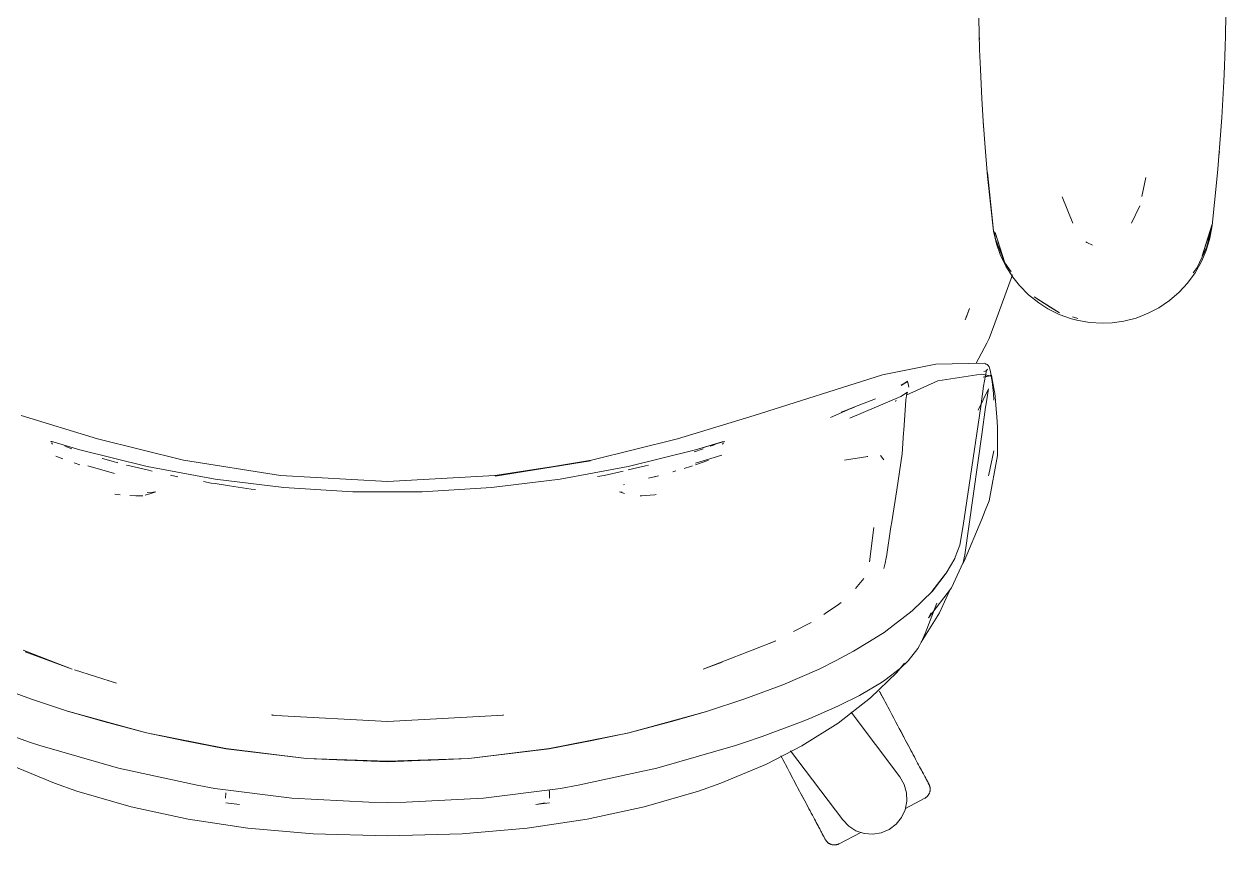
# Model space of a CAD drawing. Header units: millimetres. Extents: x 155927 to 326028, y -36033 to 97293.
# Drawn here: x 169857.3 to 170328, y 22986.7 to 23308.2 of the extents above; entities that cross this region are included whole.
import ezdxf

# ---------------------------------------------------------------- set-up
doc = ezdxf.new("R2010")
doc.units = ezdxf.units.MM
doc.header["$MEASUREMENT"] = 0
doc.layers.add('G-IMPT', color=8, linetype='CONTINUOUS', lineweight=9)
doc.layers.add('I-FURN', color=8, linetype='CONTINUOUS', lineweight=9)

msp = doc.modelspace()

# ---------------------------------------------------------------- linework, layer by layer
at = {"layer": 'G-IMPT'}
for p, q in [((170231.28, 23310.55), (170231.57, 23298.24)), ((170328.05, 23311.91), (170327.88, 23303.49)), ((170231.41, 23303.77), (170231.41, 23305.85)), ((170231.49, 23302.11), (170231.41, 23303.77)), ((170327.49, 23291.73), (170327.88, 23303.49)), ((170327.63, 23296.62), (170327.73, 23298.42)), ((170327.74, 23298.55), (170327.76, 23300.05)), ((170231.87, 23290.36), (170231.57, 23298.24)), ((170231.87, 23290.36), (170232.41, 23279.05)), ((170327.49, 23291.73), (170327.24, 23285.71)), ((170326.43, 23271.57), (170327.24, 23285.71)), ((170232.97, 23270.18), (170232.41, 23279.05)), ((170232.97, 23270.18), (170233.7, 23259.9)), ((170326.1, 23266.48), (170326.43, 23271.57)), ((170233.1, 23268.14), (170233.01, 23270.04)), ((170233.1, 23268.14), (170233.24, 23266.72)), ((170326.1, 23266.48), (170324.85, 23251.42)), ((170234.68, 23248.5), (170233.7, 23259.9)), ((170325.45, 23258.3), (170325.28, 23256.62)), ((170324.85, 23251.42), (170324.51, 23247.29)), ((170237.03, 23227.06), (170234.58, 23250.02)), ((170234.58, 23250.02), (170236.7, 23229.88)), ((170237.03, 23227.06), (170234.68, 23248.5)), ((170296.63, 23248.08), (170295.06, 23240.65)), ((170324.51, 23247.29), (170322.6, 23229.37)), ((170263.93, 23240.58), (170268.08, 23230.16)), ((170291.03, 23230.25), (170294.3, 23237.03)), ((170294.22, 23236.75), (170294.3, 23237.03)), ((170237.03, 23227.06), (170236.7, 23229.88)), ((170322.6, 23229.88), (170318.77, 23217.42)), ((170320.56, 23220.91), (170322.47, 23229.31)), ((170322.6, 23229.88), (170321.69, 23226.56)), ((170322.6, 23229.37), (170321.71, 23224.32)), ((170237.03, 23227.06), (170238.19, 23222.1)), ((170237.25, 23226.99), (170237.83, 23223.93)), ((170241.43, 23214.71), (170237.62, 23226.56)), ((170240.53, 23217.42), (170237.62, 23226.56)), ((170237.83, 23223.93), (170241.43, 23214.71)), ((170318.77, 23217.42), (170321.69, 23226.56)), ((170320.24, 23219.46), (170321.71, 23224.32)), ((170239.64, 23217.97), (170238.19, 23222.1)), ((170273.6, 23222.63), (170273.15, 23222.93)), ((170275.82, 23221.62), (170273.6, 23222.63)), ((170273.6, 23222.63), (170273.66, 23222.6)), ((170320.56, 23220.91), (170316.82, 23212.85)), ((170318.43, 23215.22), (170320.24, 23219.46)), ((170241.83, 23213.39), (170239.64, 23217.97)), ((170241.43, 23214.71), (170240.53, 23217.42)), ((170241.43, 23214.71), (170243.86, 23211.13)), ((170318.43, 23215.22), (170315.92, 23210.78)), ((170244.44, 23209.96), (170237.49, 23191.02)), ((170241.83, 23213.39), (170244.56, 23209.06)), ((170247.18, 23205.76), (170244.56, 23209.06)), ((170312.92, 23206.7), (170315.92, 23210.78)), ((170315.23, 23210.74), (170316.82, 23212.85)), ((170250.73, 23202.15), (170247.18, 23205.76)), ((170312.92, 23206.7), (170309.76, 23203.26)), ((170250.73, 23202.15), (170254.7, 23198.96)), ((170262.86, 23195.1), (170252.91, 23201.42)), ((170259.18, 23197.26), (170252.91, 23201.42)), ((170301.75, 23197.11), (170305.92, 23199.94)), ((170305.92, 23199.94), (170309.76, 23203.26)), ((170225.9, 23192.32), (170227.53, 23196.79)), ((170227.53, 23196.79), (170226.16, 23192.91)), ((170258.25, 23196.69), (170254.7, 23198.96)), ((170262.76, 23194.45), (170258.25, 23196.69)), ((170262.86, 23195.1), (170259.18, 23197.26)), ((170297.59, 23194.92), (170292.88, 23193.08)), ((170301.75, 23197.11), (170297.59, 23194.92)), ((170225.9, 23192.32), (170226.16, 23192.91)), ((170237.49, 23191.02), (170235.3, 23185.05)), ((170262.76, 23194.45), (170267.53, 23192.74)), ((170269.66, 23192.18), (170267.53, 23192.74)), ((170267.97, 23193.54), (170270, 23192.92)), ((170274.61, 23191.3), (170269.66, 23192.18)), ((170279.65, 23191), (170274.61, 23191.3)), ((170279.65, 23191), (170283.5, 23191.17)), ((170288.01, 23191.82), (170283.5, 23191.17)), ((170288.01, 23191.82), (170292.88, 23193.08)), ((170230.24, 23175.38), (170234.38, 23183.29)), ((170234.38, 23183.29), (170235.3, 23185.05)), ((170214.44, 23175.06), (170193.49, 23170.87)), ((170214.44, 23175.06), (170233.43, 23175.45)), ((170234.24, 23172.6), (170233.13, 23166.33)), ((170233.2, 23172.18), (170233.7, 23172.26)), ((170233.43, 23175.45), (170234.46, 23174.84)), ((170234.24, 23172.58), (170233.7, 23172.26)), ((170233.84, 23174.97), (170234.46, 23174.84)), ((170233.84, 23174.97), (170234.39, 23174.86)), ((170234.07, 23171.98), (170234.63, 23173.08)), ((170234.07, 23171.98), (170234.24, 23172.6)), ((170234.24, 23172.58), (170234.63, 23173.08)), ((170234.46, 23174.84), (170234.39, 23174.86)), ((170234.96, 23174.47), (170234.46, 23174.84)), ((170235.28, 23173.93), (170234.96, 23174.47)), ((170235.28, 23173.93), (170235.83, 23172.07)), ((170236.36, 23168.79), (170235.83, 23172.07)), ((170143.24, 23154.88), (170193.49, 23170.87)), ((170203.31, 23168.29), (170200.85, 23166.7)), ((170200.85, 23166.7), (170203.33, 23168.23)), ((170203.33, 23168.23), (170200.86, 23166.74)), ((170215.14, 23168.43), (170202.79, 23162.82)), ((170203.31, 23168.29), (170203.33, 23168.23)), ((170203.61, 23167.36), (170203.33, 23168.23)), ((170203.78, 23166), (170203.61, 23167.36)), ((170215.14, 23168.43), (170232.19, 23171.15)), ((170235.77, 23170.46), (170232.19, 23171.15)), ((170232.9, 23169.97), (170236.18, 23170.7)), ((170232.9, 23169.97), (170235.77, 23170.46)), ((170236.62, 23168.38), (170236.18, 23170.7)), ((170236.36, 23168.79), (170236.44, 23168.17)), ((170236.44, 23168.17), (170236.96, 23163.49)), ((170237.43, 23164.13), (170236.62, 23168.38)), ((170200.64, 23162.33), (170180.66, 23153.89)), ((170203.31, 23164.09), (170200.64, 23162.33)), ((170202.72, 23160.97), (170203.02, 23163.36)), ((170203.02, 23163.37), (170203.31, 23164.09)), ((170203.02, 23163.37), (170203.02, 23163.36)), ((170235.04, 23165.36), (170231.05, 23156.96)), ((170233.13, 23166.33), (170232.02, 23158.48)), ((170234.06, 23159.48), (170234.9, 23164.5)), ((170235.04, 23165.36), (170234.9, 23164.5)), ((170236.96, 23163.49), (170237.17, 23160.9)), ((170237.47, 23163.66), (170237.43, 23164.13)), ((170237.47, 23163.66), (170238.28, 23154.33)), ((170179.92, 23157.17), (170173.21, 23154.12)), ((170182.51, 23158.2), (170177.39, 23156.17)), ((170177.4, 23156.17), (170182.51, 23158.2)), ((170182.3, 23158.19), (170177.4, 23156.17)), ((170182.3, 23158.19), (170190.77, 23161.44)), ((170198.92, 23160.88), (170198.65, 23160.44)), ((170202.42, 23157.02), (170202.72, 23160.89)), ((170202.72, 23160.97), (170202.72, 23160.89)), ((170232.02, 23158.48), (170227.47, 23127.61)), ((170232.41, 23147.52), (170233.85, 23158.18)), ((170234.06, 23159.48), (170233.85, 23158.18)), ((169856.12, 23154.88), (169886.1, 23145.7)), ((170113.27, 23145.7), (170143.24, 23154.88)), ((170201.86, 23149.16), (170202.42, 23157.02)), ((170238.28, 23154.33), (170238.62, 23150.38)), ((170201.17, 23139.93), (170201.79, 23148.17)), ((170201.79, 23148.17), (170201.86, 23149.16)), ((170238.62, 23146.21), (170238.62, 23150.38)), ((169867.69, 23144.65), (169867.93, 23144.74)), ((169867.93, 23144.74), (169868.15, 23144.68)), ((169868.46, 23143.65), (169868.08, 23144.26)), ((169868.15, 23144.68), (169868.45, 23144.61)), ((169868.46, 23143.65), (169868.32, 23143.86)), ((169868.45, 23144.61), (169868.72, 23144.54)), ((169879.15, 23141.47), (169868.72, 23144.54)), ((169919.78, 23137.38), (169886.1, 23145.7)), ((170113.27, 23145.7), (170079.59, 23137.38)), ((170120.22, 23141.47), (170131.44, 23144.74)), ((170120.22, 23141.47), (170131.04, 23144.58)), ((170120.22, 23141.47), (170130.75, 23144.53)), ((170126, 23142.85), (170126.97, 23143.19)), ((170126.97, 23143.19), (170128.04, 23143.59)), ((170130.75, 23144.53), (170131.04, 23144.58)), ((170130.9, 23143.65), (170131.29, 23144.26)), ((170130.9, 23143.65), (170131.05, 23143.86)), ((170131.44, 23144.74), (170131.68, 23144.6)), ((170232.41, 23147.52), (170225.73, 23100.3)), ((170238.59, 23139.24), (170238.62, 23146.21)), ((169871.39, 23138.34), (169869.74, 23138.95)), ((169871.39, 23138.34), (169872.41, 23137.97)), ((169873.95, 23142.63), (169873.29, 23142.87)), ((169873.95, 23142.63), (169876.05, 23141.88)), ((169905.46, 23134.92), (169879.15, 23141.47)), ((170093.9, 23134.92), (170120.22, 23141.47)), ((170120.22, 23140.84), (170119.76, 23140.69)), ((170120.21, 23136.27), (170130.64, 23139.31)), ((170120.22, 23140.84), (170122.44, 23141.57)), ((170123.25, 23141.86), (170122.44, 23141.57)), ((170187.83, 23138.84), (170178.67, 23137.44)), ((170187.83, 23138.84), (170187.48, 23138.79)), ((170192.78, 23139.19), (170194.06, 23137.55)), ((170199.13, 23125.78), (170201.16, 23139.85)), ((170201.17, 23139.93), (170201.16, 23139.85)), ((170237.18, 23141.1), (170235.14, 23131.8)), ((170238.59, 23139.24), (170235.36, 23121.54)), ((169879.16, 23135.63), (169876.94, 23136.35)), ((169882.25, 23135.18), (169892.71, 23132.25)), ((169888.57, 23137.89), (169887.89, 23138.09)), ((169892.57, 23136.77), (169888.57, 23137.89)), ((169892.57, 23136.77), (169893.71, 23136.45)), ((169893.71, 23136.45), (169893.89, 23136.41)), ((169898.73, 23135.15), (169897.43, 23135.49)), ((169898.73, 23135.15), (169905.48, 23133.6)), ((169905.46, 23134.92), (169932.13, 23129.99)), ((169907.46, 23133.15), (169905.48, 23133.6)), ((169919.78, 23137.38), (169957.7, 23131.39)), ((170041.67, 23131.39), (170079.21, 23137.12)), ((170079.59, 23137.38), (170041.84, 23131.13)), ((170041.84, 23131.13), (170079.21, 23137.12)), ((170093.9, 23134.92), (170067.23, 23129.99)), ((170093.89, 23133.6), (170100.64, 23135.15)), ((170100.64, 23135.15), (170101.92, 23135.49)), ((170118.3, 23134.99), (170115.8, 23134.2)), ((170119.08, 23135.23), (170118.3, 23134.99)), ((170122.52, 23136.38), (170120.21, 23135.61)), ((170122.52, 23136.38), (170123.24, 23136.64)), ((170125.4, 23137.4), (170123.24, 23136.64)), ((169917.5, 23130.94), (169914.69, 23131.48)), ((169927.61, 23129.02), (169930.51, 23128.46)), ((169932.13, 23129.99), (169959.05, 23126.69)), ((169957.7, 23131.39), (169999.68, 23129.03)), ((170041.67, 23131.39), (169999.68, 23129.03)), ((170067.23, 23129.99), (170040.31, 23126.69)), ((170081.86, 23130.97), (170084.49, 23131.44)), ((170084.49, 23131.44), (170091.91, 23133.15)), ((170105.72, 23131.3), (170101.86, 23130.3)), ((170105.72, 23131.3), (170104.19, 23130.91)), ((170112.51, 23133.21), (170111.39, 23132.88)), ((170235.14, 23131.8), (170234.99, 23131.22)), ((169906.92, 23124.35), (169904.77, 23123.74)), ((169907.82, 23124.82), (169905.52, 23124.78)), ((169905.54, 23124.78), (169905.52, 23124.78)), ((169908.87, 23125.03), (169906.92, 23124.35)), ((169907.82, 23124.82), (169908.87, 23125.03)), ((169932.14, 23128.22), (169930.51, 23128.46)), ((169937.76, 23127.37), (169932.14, 23128.22)), ((169937.76, 23127.37), (169946.29, 23126.07)), ((169946.29, 23126.07), (169947.95, 23125.89)), ((169986.12, 23125.04), (169959.05, 23126.69)), ((169986.12, 23125.04), (170013.24, 23125.04)), ((170013.24, 23125.04), (170040.31, 23126.69)), ((170090.5, 23125.03), (170092.45, 23124.35)), ((170090.5, 23125.03), (170091.54, 23124.82)), ((170092.1, 23127.7), (170092.51, 23127.84)), ((170199.13, 23125.78), (170197.01, 23112.42)), ((170227.47, 23127.61), (170225.07, 23111.84)), ((169894.96, 23123.89), (169892.87, 23124.11)), ((169903.82, 23123.49), (169898.76, 23123.58)), ((169898.76, 23123.58), (169901.03, 23123.5)), ((169903.82, 23123.49), (169901.03, 23123.5)), ((170098.59, 23123.5), (170099.29, 23123.5)), ((170100.66, 23123.6), (170099.29, 23123.5)), ((170100.66, 23123.6), (170104.37, 23123.88)), ((170104.37, 23123.88), (170104.85, 23123.91)), ((170235.36, 23121.54), (170233.76, 23117.68)), ((170232.37, 23114.32), (170233.76, 23117.68)), ((170190.16, 23111), (170188.38, 23097.65)), ((170196.84, 23111.3), (170195.03, 23099.58)), ((170196.84, 23111.3), (170196.93, 23111.91)), ((170197.01, 23112.42), (170196.93, 23111.91)), ((170223.77, 23104.17), (170225.07, 23111.84)), ((170225.57, 23097.87), (170232.37, 23114.32)), ((170223.77, 23104.17), (170222.02, 23099.38)), ((170188.38, 23097.65), (170188.52, 23098.12)), ((170194.08, 23094.96), (170194.54, 23097.13)), ((170194.54, 23097.13), (170194.96, 23099.11)), ((170195.03, 23099.58), (170194.96, 23099.11)), ((170218.52, 23093.12), (170221.81, 23098.96)), ((170221.81, 23098.96), (170222.02, 23099.38)), ((170223.52, 23093.94), (170225.09, 23097.31)), ((170224.8, 23096.7), (170225.57, 23097.87)), ((170225.73, 23100.3), (170225.09, 23097.31)), ((170212.79, 23085.95), (170218.19, 23092.9)), ((170218.52, 23093.12), (170213.1, 23086.16)), ((170218.19, 23092.9), (170215.6, 23089.52)), ((170223.52, 23093.94), (170220.48, 23087.42)), ((170182.88, 23087.15), (170186.21, 23091.06)), ((170211.54, 23075.72), (170220.48, 23087.42)), ((170212.79, 23085.95), (170215.6, 23089.52)), ((170205.2, 23078.42), (170213.1, 23086.16)), ((170219.81, 23086.24), (170215.83, 23077.61)), ((170171.11, 23077.38), (170170.53, 23076.99)), ((170176.24, 23080.88), (170171.11, 23077.38)), ((170176.24, 23080.88), (170177.35, 23081.63)), ((170205.2, 23078.42), (170194.76, 23070.4)), ((170215.83, 23077.61), (170208.71, 23066.16)), ((170214.77, 23081.37), (170210.26, 23069.47)), ((170211.54, 23075.72), (170212.59, 23077.56)), ((170165.64, 23073.85), (170158.67, 23070.31)), ((170188.41, 23066.35), (170194.5, 23070.23)), ((170194.5, 23070.23), (170194.76, 23070.4)), ((170209.19, 23067.24), (170210.26, 23069.47)), ((170142.48, 23062.95), (170151.8, 23066.68)), ((170151.8, 23066.68), (170149.56, 23065.68)), ((170188.41, 23066.35), (170182.18, 23062.58)), ((170207.4, 23063.67), (170203.54, 23058.8)), ((170207.4, 23063.67), (170208.02, 23064.8)), ((170208.02, 23064.8), (170209.19, 23067.24)), ((169858.62, 23062.29), (169856.89, 23062.95)), ((169876.07, 23055.58), (169857.66, 23062.4)), ((169876.07, 23055.58), (169858.62, 23062.29)), ((170123.3, 23055.58), (170140.75, 23062.29)), ((170123.3, 23055.58), (170130.73, 23058.3)), ((170140.75, 23062.29), (170142.48, 23062.95)), ((170175.39, 23059.01), (170168.66, 23055.62)), ((170175.39, 23059.01), (170182.18, 23062.58)), ((170203.54, 23058.8), (170200.52, 23055.91)), ((169893.54, 23050.05), (169877.05, 23055.3)), ((170154.44, 23049.45), (170168.66, 23055.62)), ((170199.1, 23054.24), (170188.8, 23044.28)), ((170200.52, 23055.91), (170194.39, 23051.19)), ((170199.1, 23054.24), (170202.1, 23057.91)), ((169844.93, 23049.45), (169859.81, 23043.99)), ((169893.54, 23050.05), (169890.1, 23051.12)), ((170139.56, 23043.99), (170154.44, 23049.45)), ((170185.1, 23045.6), (170193.1, 23050.33)), ((170194.39, 23051.19), (170193.1, 23050.33)), ((170176.2, 23034.47), (170188.8, 23044.28)), ((170184.5, 23045.29), (170176.49, 23041.29)), ((170184.5, 23045.29), (170185.1, 23045.6)), ((169874.73, 23038.98), (169859.81, 23043.99)), ((170139.56, 23043.99), (170124.64, 23038.98)), ((170176.05, 23041.07), (170165.09, 23036.3)), ((170176.05, 23041.07), (170176.49, 23041.29)), ((169905.23, 23030.6), (169874.73, 23038.98)), ((169887.98, 23035.25), (169874.82, 23039.02)), ((169905.23, 23030.6), (169874.82, 23039.02)), ((169887.98, 23035.25), (169905.23, 23030.6)), ((169955.96, 23037.36), (169954.18, 23037.63)), ((169954.41, 23037.64), (169954.65, 23037.6)), ((169955.96, 23037.36), (169954.65, 23037.6)), ((169999.68, 23035.04), (169955.96, 23037.36)), ((169999.68, 23035.09), (169955.96, 23037.36)), ((169999.68, 23035.09), (170045.02, 23037.59)), ((170043.41, 23037.36), (170044.72, 23037.6)), ((170045.02, 23037.59), (170043.41, 23037.36)), ((170044.96, 23037.64), (170044.72, 23037.6)), ((170094.14, 23030.6), (170124.55, 23039.02)), ((170094.14, 23030.6), (170124.64, 23038.98)), ((170111.39, 23035.25), (170094.14, 23030.6)), ((170111.39, 23035.25), (170124.55, 23039.02)), ((170146.33, 23029.22), (170161.41, 23034.82)), ((170165.09, 23036.3), (170161.41, 23034.82)), ((169905.23, 23030.6), (169936.35, 23024.42)), ((169905.23, 23030.6), (169920.25, 23027.52)), ((169905.23, 23030.6), (169936.27, 23024.43)), ((170063.01, 23024.42), (170094.26, 23030.64)), ((170094.26, 23030.64), (170063.09, 23024.43)), ((170094.14, 23030.6), (170079.12, 23027.52)), ((170161.91, 23025.5), (170176.2, 23034.47)), ((169852.92, 23029.28), (169859.85, 23026.88)), ((169863.46, 23025.68), (169859.85, 23026.88)), ((169894.29, 23016.74), (169863.46, 23025.68)), ((169936.35, 23024.42), (169920.25, 23027.52)), ((170063.01, 23024.42), (170079.12, 23027.52)), ((170135.91, 23025.68), (170105.08, 23016.74)), ((170135.91, 23025.68), (170139.51, 23026.88)), ((170146.33, 23029.22), (170139.51, 23026.88)), ((170148.13, 23018.41), (170161.91, 23025.5)), ((169967.87, 23020.6), (169936.27, 23024.43)), ((169967.91, 23020.64), (169936.35, 23024.42)), ((169936.35, 23024.42), (169951.83, 23022.48)), ((169967.91, 23020.64), (169951.83, 23022.48)), ((169982.8, 23019.96), (169967.91, 23020.64)), ((169967.91, 23020.64), (169999.68, 23019.5)), ((170031.46, 23020.64), (169999.68, 23019.5)), ((170031.46, 23020.64), (170016.57, 23019.96)), ((170031.46, 23020.64), (170063.01, 23024.42)), ((170047.54, 23022.48), (170031.46, 23020.64)), ((170031.5, 23020.6), (170063.09, 23024.43)), ((170047.54, 23022.48), (170063.01, 23024.42)), ((169869.21, 23010.89), (169851.24, 23018.41)), ((169894.29, 23016.74), (169925.08, 23010.07)), ((169967.87, 23020.6), (169999.68, 23019.27)), ((169982.8, 23019.96), (169999.68, 23019.5)), ((169999.68, 23019.27), (170031.5, 23020.6)), ((170016.57, 23019.96), (169999.68, 23019.5)), ((170074.29, 23010.07), (170105.08, 23016.74)), ((170130.16, 23010.89), (170148.13, 23018.41)), ((169877.95, 23007.82), (169869.21, 23010.89)), ((169877.95, 23007.82), (169899.19, 23001.64)), ((169932, 23008.89), (169925.08, 23010.07)), ((169962.17, 23005.07), (169932, 23008.89)), ((169936.31, 23007.09), (169936.24, 23005)), ((170037.2, 23005.07), (170067.37, 23008.89)), ((170063.01, 23008.34), (170063.05, 23007.09)), ((170063.13, 23005), (170063.05, 23007.09)), ((170067.37, 23008.89), (170074.29, 23010.07)), ((170121.42, 23007.82), (170100.18, 23001.64)), ((170130.16, 23010.89), (170121.42, 23007.82)), ((169936.24, 23005), (169936.24, 23005.11)), ((169936.27, 23003.24), (169941.68, 23002.59)), ((169992.37, 23003.46), (169962.17, 23005.07)), ((169992.37, 23003.46), (169999.68, 23003.36)), ((170007, 23003.46), (169999.68, 23003.36)), ((170007, 23003.46), (170037.2, 23005.07)), ((170063.1, 23003.24), (170057.68, 23002.59)), ((170061.45, 23003.16), (170057.68, 23002.59)), ((170063.13, 23005), (170063.13, 23005.11)), ((169899.19, 23001.64), (169921.55, 22996.83)), ((170100.18, 23001.64), (170077.82, 22996.83)), ((169921.55, 22996.83), (169944.97, 22993.34)), ((169944.97, 22993.34), (169970.54, 22991.08)), ((170028.82, 22991.08), (170054.4, 22993.34)), ((170054.4, 22993.34), (170077.82, 22996.83)), ((169970.54, 22991.08), (169999.68, 22990.23)), ((169999.68, 22990.23), (170028.82, 22991.08))]:
    msp.add_line(p, q, dxfattribs=at)
at = {"layer": 'I-FURN'}
for p, q in [((170192.8, 23046.05), (170192.32, 23046.96)), ((170192.54, 23046.54), (170193.03, 23045.63)), ((170193.29, 23045.13), (170192.8, 23046.05)), ((170193.03, 23045.63), (170193.52, 23044.7)), ((170193.79, 23044.19), (170193.29, 23045.13)), ((170193.52, 23044.7), (170194.02, 23043.76)), ((170194.3, 23043.24), (170193.79, 23044.19)), ((170194.02, 23043.76), (170194.53, 23042.8)), ((170194.81, 23042.28), (170194.3, 23043.24)), ((170194.53, 23042.8), (170195.05, 23041.83)), ((170195.33, 23041.3), (170194.81, 23042.28)), ((170195.05, 23041.83), (170195.57, 23040.85)), ((170195.85, 23040.32), (170195.33, 23041.3)), ((170195.57, 23040.85), (170196.09, 23039.86)), ((170196.38, 23039.33), (170195.85, 23040.32)), ((170196.09, 23039.86), (170196.62, 23038.87)), ((170181.21, 23038.66), (170200.28, 23013.35)), ((170196.91, 23038.33), (170196.38, 23039.33)), ((170196.62, 23038.87), (170197.15, 23037.87)), ((170197.44, 23037.33), (170196.91, 23038.33)), ((170197.15, 23037.87), (170197.69, 23036.87)), ((170197.97, 23036.32), (170197.44, 23037.33)), ((170197.69, 23036.87), (170198.22, 23035.86)), ((170198.51, 23035.32), (170197.97, 23036.32)), ((170198.22, 23035.86), (170198.75, 23034.86)), ((170199.04, 23034.31), (170198.51, 23035.32)), ((170198.75, 23034.86), (170199.29, 23033.85)), ((170199.58, 23033.31), (170199.04, 23034.31)), ((170199.29, 23033.85), (170199.82, 23032.85)), ((170200.11, 23032.31), (170199.58, 23033.31)), ((170199.82, 23032.85), (170200.35, 23031.85)), ((170200.64, 23031.32), (170200.11, 23032.31)), ((170200.35, 23031.85), (170200.88, 23030.86)), ((170201.16, 23030.33), (170200.64, 23031.32)), ((170200.88, 23030.86), (170201.4, 23029.88)), ((170201.68, 23029.35), (170201.16, 23030.33)), ((170201.4, 23029.88), (170201.92, 23028.91)), ((170202.2, 23028.38), (170201.68, 23029.35)), ((170201.92, 23028.91), (170202.43, 23027.94)), ((170202.71, 23027.43), (170202.2, 23028.38)), ((170202.43, 23027.94), (170202.94, 23026.99)), ((170203.21, 23026.48), (170202.71, 23027.43)), ((170202.94, 23026.99), (170203.44, 23026.05)), ((170203.7, 23025.55), (170203.21, 23026.48)), ((170203.44, 23026.05), (170203.93, 23025.13)), ((170204.19, 23024.64), (170203.7, 23025.55)), ((170154.19, 23020.68), (170153.68, 23021.64)), ((170153.92, 23021.2), (170154.43, 23020.23)), ((170154.71, 23019.71), (170154.19, 23020.68)), ((170177.93, 22996.51), (170157.54, 23023.57)), ((170203.93, 23025.13), (170204.41, 23024.22)), ((170204.66, 23023.74), (170204.19, 23024.64)), ((170204.41, 23024.22), (170204.88, 23023.34)), ((170205.13, 23022.87), (170204.66, 23023.74)), ((170204.88, 23023.34), (170205.34, 23022.47)), ((170205.59, 23022.01), (170205.13, 23022.87)), ((170205.34, 23022.47), (170205.79, 23021.62)), ((170206.03, 23021.17), (170205.59, 23022.01)), ((170206.46, 23020.36), (170206.03, 23021.17)), ((170154.43, 23020.23), (170154.95, 23019.25)), ((170155.23, 23018.72), (170154.71, 23019.71)), ((170154.95, 23019.25), (170155.48, 23018.27)), ((170155.76, 23017.73), (170155.23, 23018.72)), ((170155.48, 23018.27), (170156.01, 23017.27)), ((170156.29, 23016.73), (170155.76, 23017.73)), ((170156.01, 23017.27), (170156.54, 23016.27)), ((170156.82, 23015.73), (170156.29, 23016.73)), ((170156.54, 23016.27), (170157.07, 23015.27)), ((170206.88, 23019.57), (170206.46, 23020.36)), ((170207.29, 23018.81), (170206.88, 23019.57)), ((170207.68, 23018.08), (170207.29, 23018.81)), ((170208.05, 23017.37), (170207.68, 23018.08)), ((170208.41, 23016.69), (170208.05, 23017.37)), ((170208.76, 23016.04), (170208.41, 23016.69)), ((170209.08, 23015.43), (170208.76, 23016.04)), ((170157.36, 23014.73), (170156.82, 23015.73)), ((170157.07, 23015.27), (170157.6, 23014.27)), ((170157.89, 23013.72), (170157.36, 23014.73)), ((170157.6, 23014.27), (170158.14, 23013.26)), ((170158.43, 23012.72), (170157.89, 23013.72)), ((170158.14, 23013.26), (170158.67, 23012.26)), ((170158.96, 23011.72), (170158.43, 23012.72)), ((170158.67, 23012.26), (170159.21, 23011.26)), ((170159.49, 23010.72), (170158.96, 23011.72)), ((170159.21, 23011.26), (170159.74, 23010.26)), ((170200.28, 23013.35), (170201.97, 23010.43)), ((170209.4, 23014.84), (170209.08, 23015.43)), ((170209.23, 23015.16), (170209.53, 23014.59)), ((170209.69, 23014.29), (170209.4, 23014.84)), ((170209.53, 23014.59), (170209.82, 23014.05)), ((170209.96, 23013.78), (170209.69, 23014.29)), ((170209.82, 23014.05), (170210.08, 23013.55)), ((170210.22, 23013.29), (170209.96, 23013.78)), ((170210.08, 23013.55), (170210.33, 23013.08)), ((170210.46, 23012.85), (170210.22, 23013.29)), ((170210.33, 23013.08), (170210.56, 23012.65)), ((170210.67, 23012.44), (170210.46, 23012.85)), ((170210.56, 23012.65), (170210.77, 23012.26)), ((170210.87, 23012.07), (170210.67, 23012.44)), ((170210.77, 23012.26), (170210.96, 23011.91)), ((170211.05, 23011.73), (170210.87, 23012.07)), ((170210.96, 23011.91), (170211.13, 23011.59)), ((170211.21, 23011.43), (170211.05, 23011.73)), ((170211.13, 23011.59), (170211.27, 23011.31)), ((170211.35, 23011.17), (170211.21, 23011.43)), ((170211.27, 23011.31), (170211.4, 23011.07)), ((170160.02, 23009.72), (170159.49, 23010.72)), ((170159.74, 23010.26), (170160.26, 23009.27)), ((170160.54, 23008.74), (170160.02, 23009.72)), ((170160.26, 23009.27), (170160.79, 23008.28)), ((170161.07, 23007.76), (170160.54, 23008.74)), ((170160.79, 23008.28), (170161.3, 23007.31)), ((170161.58, 23006.79), (170161.07, 23007.76)), ((170161.3, 23007.31), (170161.82, 23006.35)), ((170162.09, 23005.83), (170161.58, 23006.79)), ((170201.97, 23010.43), (170202.92, 23007.19)), ((170202.92, 23007.19), (170203.06, 23003.82)), ((170211.46, 23010.95), (170211.35, 23011.17)), ((170211.4, 23011.07), (170211.51, 23010.87)), ((170211.56, 23010.77), (170211.46, 23010.95)), ((170211.51, 23010.87), (170211.6, 23010.71)), ((170211.63, 23010.63), (170211.56, 23010.77)), ((170211.6, 23010.71), (170211.66, 23010.58)), ((170211.69, 23006.59), (170211.6, 23006.45)), ((170211.69, 23010.53), (170211.63, 23010.63)), ((170211.66, 23010.58), (170211.7, 23010.5)), ((170211.72, 23010.47), (170211.69, 23010.53)), ((170211.76, 23006.73), (170211.69, 23006.59)), ((170211.7, 23010.5), (170211.73, 23010.46)), ((170211.73, 23010.45), (170211.72, 23010.47)), ((170211.73, 23010.46), (170211.73, 23010.45)), ((170211.73, 23010.45), (170211.8, 23010.31)), ((170211.83, 23006.88), (170211.76, 23006.73)), ((170211.8, 23010.31), (170211.87, 23010.16)), ((170211.9, 23007.02), (170211.83, 23006.88)), ((170211.87, 23010.16), (170211.93, 23010.01)), ((170211.96, 23007.17), (170211.9, 23007.02)), ((170211.93, 23010.01), (170211.99, 23009.86)), ((170212.01, 23007.33), (170211.96, 23007.17)), ((170211.99, 23009.86), (170212.03, 23009.71)), ((170212.05, 23007.48), (170212.01, 23007.33)), ((170212.03, 23009.71), (170212.08, 23009.55)), ((170212.09, 23007.64), (170212.05, 23007.48)), ((170212.08, 23009.55), (170212.11, 23009.4)), ((170212.13, 23007.8), (170212.09, 23007.64)), ((170212.11, 23009.4), (170212.14, 23009.24)), ((170212.16, 23007.95), (170212.13, 23007.8)), ((170212.14, 23009.24), (170212.17, 23009.08)), ((170212.18, 23008.11), (170212.16, 23007.95)), ((170212.17, 23009.08), (170212.19, 23008.92)), ((170212.19, 23008.27), (170212.18, 23008.11)), ((170212.19, 23008.92), (170212.2, 23008.76)), ((170212.2, 23008.44), (170212.19, 23008.27)), ((170212.2, 23008.76), (170212.2, 23008.6)), ((170212.2, 23008.6), (170212.2, 23008.44)), ((170161.82, 23006.35), (170162.32, 23005.39)), ((170162.59, 23004.89), (170162.09, 23005.83)), ((170162.32, 23005.39), (170162.82, 23004.46)), ((170163.09, 23003.96), (170162.59, 23004.89)), ((170162.82, 23004.46), (170163.31, 23003.53)), ((170163.57, 23003.04), (170163.09, 23003.96)), ((170163.31, 23003.53), (170163.79, 23002.63)), ((170163.79, 23002.63), (170164.26, 23001.74)), ((170203.06, 23003.82), (170202.39, 23000.51)), ((170202.48, 23000.97), (170210.06, 23005)), ((170210.1, 23005.02), (170210.06, 23005)), ((170210.24, 23005.1), (170210.1, 23005.02)), ((170210.38, 23005.19), (170210.24, 23005.1)), ((170210.51, 23005.28), (170210.38, 23005.19)), ((170210.64, 23005.38), (170210.51, 23005.28)), ((170210.77, 23005.48), (170210.64, 23005.38)), ((170210.89, 23005.58), (170210.77, 23005.48)), ((170211, 23005.7), (170210.89, 23005.58)), ((170211.12, 23005.81), (170211, 23005.7)), ((170211.22, 23005.93), (170211.12, 23005.81)), ((170211.33, 23006.05), (170211.22, 23005.93)), ((170211.42, 23006.18), (170211.33, 23006.05)), ((170211.52, 23006.31), (170211.42, 23006.18)), ((170211.6, 23006.45), (170211.52, 23006.31)), ((170164.26, 23001.74), (170164.73, 23000.87)), ((170164.73, 23000.87), (170165.18, 23000.03)), ((170165.18, 23000.03), (170165.61, 22999.2)), ((170165.61, 22999.2), (170166.04, 22998.4)), ((170166.04, 22998.4), (170166.45, 22997.63)), ((170166.45, 22997.63), (170166.85, 22996.88)), ((170200.95, 22997.46), (170198.82, 22994.85)), ((170202.39, 23000.51), (170200.95, 22997.46)), ((170166.85, 22996.88), (170167.24, 22996.15)), ((170167.24, 22996.15), (170167.6, 22995.46)), ((170167.6, 22995.46), (170167.96, 22994.8)), ((170167.96, 22994.8), (170168.29, 22994.16)), ((170168.29, 22994.16), (170168.61, 22993.56)), ((170168.78, 22993.25), (170168.47, 22993.83)), ((170168.61, 22993.56), (170168.92, 22992.99)), ((170169.07, 22992.7), (170168.78, 22993.25)), ((170168.92, 22992.99), (170169.2, 22992.46)), ((170169.35, 22992.18), (170169.07, 22992.7)), ((170169.2, 22992.46), (170169.47, 22991.95)), ((170180.27, 22994.08), (170177.93, 22996.51)), ((170183.13, 22992.28), (170180.27, 22994.08)), ((170196.12, 22992.82), (170193.02, 22991.49)), ((170198.82, 22994.85), (170196.12, 22992.82)), ((170169.6, 22991.7), (170169.35, 22992.18)), ((170169.47, 22991.95), (170169.72, 22991.49)), ((170169.84, 22991.25), (170169.6, 22991.7)), ((170169.72, 22991.49), (170169.94, 22991.06)), ((170170.06, 22990.84), (170169.84, 22991.25)), ((170169.94, 22991.06), (170170.15, 22990.67)), ((170170.26, 22990.47), (170170.06, 22990.84)), ((170170.15, 22990.67), (170170.34, 22990.31)), ((170170.44, 22990.13), (170170.26, 22990.47)), ((170170.34, 22990.31), (170170.51, 22989.99)), ((170170.59, 22989.84), (170170.44, 22990.13)), ((170170.51, 22989.99), (170170.66, 22989.71)), ((170170.73, 22989.58), (170170.59, 22989.84)), ((170170.66, 22989.71), (170170.79, 22989.47)), ((170170.85, 22989.36), (170170.73, 22989.58)), ((170170.79, 22989.47), (170170.89, 22989.27)), ((170170.94, 22989.18), (170170.85, 22989.36)), ((170170.89, 22989.27), (170170.98, 22989.11)), ((170171.02, 22989.04), (170170.94, 22989.18)), ((170170.98, 22989.11), (170171.05, 22988.99)), ((170171.07, 22988.94), (170171.02, 22989.04)), ((170171.05, 22988.99), (170171.09, 22988.91)), ((170171.1, 22988.88), (170171.07, 22988.94)), ((170171.09, 22988.91), (170171.11, 22988.86)), ((170171.11, 22988.86), (170171.1, 22988.88)), ((170171.13, 22988.82), (170171.11, 22988.86)), ((170171.11, 22988.86), (170171.11, 22988.86)), ((170171.21, 22988.68), (170171.13, 22988.82)), ((170171.3, 22988.54), (170171.21, 22988.68)), ((170171.39, 22988.41), (170171.3, 22988.54)), ((170171.49, 22988.28), (170171.39, 22988.41)), ((170171.59, 22988.16), (170171.49, 22988.28)), ((170171.69, 22988.03), (170171.59, 22988.16)), ((170171.81, 22987.92), (170171.69, 22988.03)), ((170171.92, 22987.8), (170171.81, 22987.92)), ((170172.04, 22987.7), (170171.92, 22987.8)), ((170172.17, 22987.59), (170172.04, 22987.7)), ((170176.56, 22987.19), (170184.97, 22991.66)), ((170186.33, 22991.21), (170183.13, 22992.28)), ((170189.69, 22990.95), (170186.33, 22991.21)), ((170193.02, 22991.49), (170189.69, 22990.95)), ((170172.29, 22987.5), (170172.17, 22987.59)), ((170172.43, 22987.4), (170172.29, 22987.5)), ((170172.56, 22987.32), (170172.43, 22987.4)), ((170172.7, 22987.24), (170172.56, 22987.32)), ((170172.84, 22987.16), (170172.7, 22987.24)), ((170172.99, 22987.09), (170172.84, 22987.16)), ((170173.14, 22987.02), (170172.99, 22987.09)), ((170173.29, 22986.97), (170173.14, 22987.02)), ((170173.44, 22986.91), (170173.29, 22986.97)), ((170173.59, 22986.87), (170173.44, 22986.91)), ((170173.75, 22986.83), (170173.59, 22986.87)), ((170173.91, 22986.79), (170173.75, 22986.83)), ((170174.07, 22986.77), (170173.91, 22986.79)), ((170174.22, 22986.74), (170174.07, 22986.77)), ((170174.39, 22986.73), (170174.22, 22986.74)), ((170174.55, 22986.72), (170174.39, 22986.73)), ((170174.71, 22986.72), (170174.55, 22986.72)), ((170174.87, 22986.72), (170174.71, 22986.72)), ((170175.03, 22986.74), (170174.87, 22986.72)), ((170175.19, 22986.75), (170175.03, 22986.74)), ((170175.35, 22986.78), (170175.19, 22986.75)), ((170175.51, 22986.81), (170175.35, 22986.78)), ((170175.66, 22986.84), (170175.51, 22986.81)), ((170175.82, 22986.89), (170175.66, 22986.84)), ((170175.97, 22986.94), (170175.82, 22986.89)), ((170176.13, 22986.99), (170175.97, 22986.94)), ((170176.27, 22987.05), (170176.13, 22986.99)), ((170176.42, 22987.12), (170176.27, 22987.05)), ((170176.56, 22987.19), (170176.42, 22987.12))]:
    msp.add_line(p, q, dxfattribs=at)

doc.saveas('drawing.dxf')
